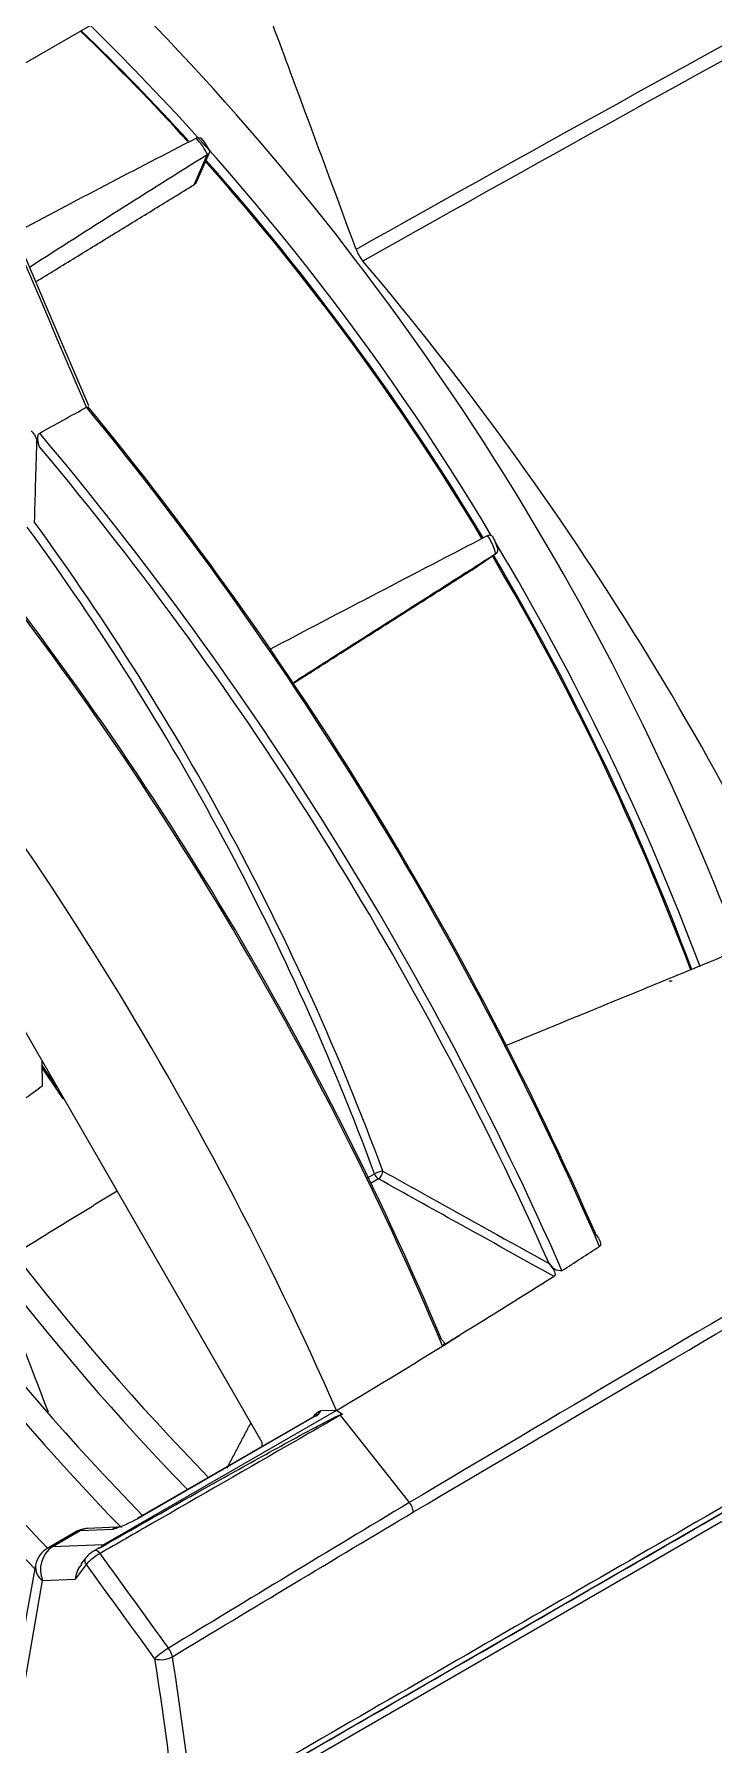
# Model space of a CAD drawing. Extents: x 9.3 to 87, y 1.1 to 68.8.
# Drawn here: x 60.187 to 61.788, y 51.154 to 55.181 of the extents above; entities that cross this region are included whole.
import ezdxf

# ---------------------------------------------------------------- set-up
doc = ezdxf.new("R2010")
doc.units = 0
doc.header["$MEASUREMENT"] = 0
doc.linetypes.add('SLD-Solid', pattern=[0])
doc.layers.add('OBJECT', color=7, linetype='CONTINUOUS')

msp = doc.modelspace()

# ---------------------------------------------------------------- linework, layer by layer
at = {"layer": 'OBJECT', "linetype": 'SLD-Solid', "lineweight": 15}
for p, q in [((60.4053, 55.2518), (60.0093, 55.0231)), ((60.5687, 54.8333), (60.5993, 54.9031)), ((60.5633, 54.8271), (60.594, 54.8973)), ((61.218, 53.9202), (61.2728, 53.9578)), ((61.2184, 53.9204), (61.2733, 53.9581)), ((59.9897, 53.1367), (60.7232, 51.8662)), ((60.2046, 52.7645), (60.2055, 52.7042)), ((60.2408, 52.7017), (60.2047, 52.7544)), ((60.2408, 52.7017), (60.2047, 52.7544)), ((60.2369, 52.7014), (60.2398, 52.7031)), ((60.9723, 52.4885), (60.9886, 52.498)), ((60.9978, 52.4862), (60.9788, 52.4753)), ((60.8987, 51.941), (60.35, 51.6243)), ((60.8465, 51.927), (60.4294, 51.6862)), ((60.849, 51.9277), (60.4319, 51.6869)), ((60.8987, 51.941), (60.8621, 51.9397)), ((60.9078, 51.9295), (61.0322, 51.7723)), ((60.7232, 51.8662), (60.7232, 51.8558)), ((60.6766, 51.0276), (61.9627, 51.7701)), ((61.9679, 51.792), (60.6818, 51.0495)), ((61.0322, 51.7723), (61.0552, 51.7432)), ((61.0564, 51.7416), (61.0552, 51.7432)), ((61.0564, 51.7416), (61.0704, 51.7241)), ((60.2849, 51.6551), (60.2189, 51.617)), ((60.229, 51.6198), (60.295, 51.6579)), ((60.295, 51.6579), (60.372, 51.6615)), ((60.3811, 51.6663), (60.3121, 51.6631)), ((60.35, 51.6243), (60.229, 51.6198)), ((60.3396, 51.6171), (60.3284, 51.6107)), ((60.309, 51.5779), (60.2833, 51.5434)), ((60.3076, 51.593), (60.2969, 51.5787)), ((60.2064, 51.5406), (60.2833, 51.5434))]:
    msp.add_line(p, q, dxfattribs=at)
at = {"layer": 'OBJECT', "linetype": 'SLD-Solid', "lineweight": 15, "flags": 128}
for points in [[(60.3152, 54.3063), (60.2516, 54.4548), (59.9654, 55.126)], [(60.5982, 54.9107), (60.5889, 54.9265), (60.5854, 54.9302)], [(61.2777, 53.9736), (61.2713, 53.9915), (61.269, 53.995)], [(60.3121, 51.6631), (60.3035, 51.6616), (60.295, 51.6579)], [(60.342, 51.6043), (60.3401, 51.6066), (60.338, 51.6085), (60.3358, 51.61), (60.3337, 51.6109), (60.3316, 51.6113), (60.3297, 51.6112), (60.3283, 51.6106)], [(60.19, 51.5766), (60.1676, 51.4556), (60.1317, 51.2207), (60.1047, 50.9795), (60.0864, 50.7323), (60.077, 50.4794), (60.0764, 50.2213), (60.0847, 49.9583), (60.1018, 49.6909), (60.1277, 49.4196), (60.1624, 49.1446), (60.1896, 48.9638)], [(60.2064, 48.9488), (60.1618, 49.2599), (60.1282, 49.5666), (60.1058, 49.8683), (60.0946, 50.1643), (60.0946, 50.4542), (60.1058, 50.7374), (60.1282, 51.0132), (60.1618, 51.2811), (60.2064, 51.5406)]]:
    msp.add_lwpolyline(points, dxfattribs=at)
at = {"layer": 'OBJECT', "linetype": 'SLD-Solid', "lineweight": 15}
for centre, radius, start, end in [((114.1504, -40.0993), 108.6873, 117.71287, 119.309425), ((116.5363, -44.1016), 113.3134, 117.839148, 119.370477), ((55.8035, 50.7143), 6.4741, 21.73247, 44.57015), ((56.6307, 51.3693), 5.2934, 42.2583, 46.1796), ((56.6576, 51.386), 5.2647, 42.3154, 46.2591), ((56.1847, 50.9772), 5.9111, 30.77038, 45.62049), ((72.7602, 31.1465), 26.7321, 117.13671, 118.16678), ((60.5735, 54.9238), 0.0137, 28.1516, 111.3071), ((79.3272, 24.8586), 35.4014, 121.94909, 122.7501), ((56.0895, 50.8999), 6.0098, 30.98745, 41.50445), ((56.1154, 50.915), 5.983, 30.98952, 41.57241), ((55.2773, 49.8313), 7.4499, 23.10533, 40.27441), ((53.8389, 48.9875), 8.3746, 23.5028, 39.40302), ((53.8368, 48.9867), 8.3802, 23.68601, 39.39222), ((60.1552, 54.2171), 0.0388, 16.3829, 50.9136), ((53.9262, 48.9571), 8.2029, 23.82373, 40.11201), ((64.8608, 55.9503), 5.9614, 197.11317, 224.34586), ((53.931, 48.9612), 8.1758, 24.00106, 39.94322), ((64.8936, 55.9692), 6.0538, 197.36739, 224.12222), ((64.7053, 55.8605), 5.9614, 197.11317, 224.34586), ((53.7329, 48.9725), 8.0457, 22.82148, 39.55126), ((64.7381, 55.8795), 6.0538, 197.36746, 224.11896), ((53.734, 48.9736), 8.0481, 22.90641, 39.36435), ((55.0943, 50.3116), 6.2868, 20.3507, 36.15515), ((55.0908, 50.3096), 6.3113, 20.35072, 36.15515), ((64.5206, 55.7533), 5.9683, 197.1228, 223.87503), ((186.043, -185.7567), 270.2882, 117.496171, 117.619336), ((61.2596, 53.992), 0.00983, 17.8408, 117.7463), ((61.2672, 53.9687), 0.0122, 302.8892, 24.9191), ((55.9264, 50.787), 6.2304, 20.66886, 30.87257), ((64.5498, 55.7705), 6.0567, 197.3714, 223.92705), ((53.2533, 48.5773), 8.3527, 23.74764, 39.94512), ((56.0134, 50.8356), 6.1081, 20.53226, 30.68939), ((56.039, 50.8504), 6.0817, 20.4861, 30.69486), ((61.0149, 52.4519), 0.053, 97.2875, 119.696), ((61.0105, 52.5057), 0.0233, 199.384, 236.6281), ((60.9839, 52.5062), 0.0243, 304.7404, 355.9274), ((61.4279, 52.3024), 0.0321, 209.5764, 273.9937), ((-132.315, -21.866), 206.1956, 20.972807, 21.074383), ((60.8729, 51.9065), 0.0349, 107.9521, 147.7451), ((60.8336, 51.9528), 0.0289, 296.576, 314.0867), ((60.8491, 51.9224), 0.00532, 91.2442, 119.7263), ((60.8389, 51.952), 0.0263, 292.6735, 332.0191), ((61.0322, 51.693), 0.0492, 10.7567, 39.1805), ((60.27, 51.9846), 0.3389, 287.5127, 298.5364), ((60.432, 51.6816), 0.00532, 91.2442, 119.7263), ((60.3149, 51.6032), 0.06, 92.6329, 119.9973), ((60.2955, 51.6365), 0.0215, 91.3867, 119.5925), ((60.2489, 51.5651), 0.06, 119.9973, 168.8712), ((60.2679, 51.5659), 0.0665, 125.8757, 202.4129), ((60.2295, 51.5984), 0.0215, 91.3867, 119.5925), ((60.3483, 51.5637), 0.05, 124.6366, 144.2463), ((60.4097, 51.4857), 0.1366, 119.733, 137.5104), ((60.3482, 51.5721), 0.0433, 117.315, 130.8591), ((60.3669, 51.5949), 0.0339, 119.8977, 135.8173), ((60.2282, 51.5723), 0.0385, 173.4985, 235.5176), ((60.3435, 51.5384), 0.0604, 139.0245, 175.274), ((60.3177, 51.5864), 0.0121, 146.6037, 223.9809), ((60.5853, 51.24), 0.1634, 120.1308, 134.742), ((60.4851, 51.4108), 0.0567, 254.8578, 298.6845), ((60.4643, 51.3518), 0.0489, 10.9008, 37.1294), ((51.1363, 49.8965), 9.4897, 6.68063, 8.87811)]:
    msp.add_arc(centre, radius, start, end, dxfattribs=at)
msp.add_ellipse((60.3615, 51.6053), major_axis=(0.0348, 0.0592), ratio=0.454263, start_param=0.282842, end_param=0.672631, dxfattribs=at)
for points, knots in [([(60.9452, 54.6748), (60.9023, 54.7905), (60.8595, 54.9062), (60.8165, 55.0219), (60.7616, 55.1698), (60.7067, 55.3176), (60.6517, 55.4654)], [0.00042223, 0.00042223, 0.00042223, 0.00042223, 0.00998302, 0.00998302, 0.00998302, 0.02220394, 0.02220394, 0.02220394, 0.02220394]), ([(60.595, 54.8979), (60.5914, 54.9049), (60.5842, 54.9192), (60.5738, 54.9307), (60.5685, 54.9366)], [0, 0, 0, 0, 0.488035, 1, 1, 1, 1]), ([(60.5986, 54.9109), (60.5988, 54.9106), (60.6001, 54.9092), (60.6003, 54.906), (60.5991, 54.9017), (60.5963, 54.8992), (60.595, 54.8979)], [0, 0, 0, 0, 0.077544, 0.396309, 0.697824, 1, 1, 1, 1]), ([(60.5685, 54.8334), (60.5678, 54.8319), (60.5666, 54.8294), (60.5642, 54.8278), (60.5633, 54.8271)], [0, 0, 0, 0, 0.589648, 1, 1, 1, 1]), ([(60.9452, 54.6748), (60.947, 54.6698), (60.9493, 54.665), (60.9547, 54.6557), (60.9578, 54.6513), (60.9612, 54.6472)], [0, 0, 0, 0, 0.5, 0.5, 1, 1, 1, 1]), ([(60.1925, 54.2281), (60.1924, 54.2254), (60.1923, 54.2227), (60.1922, 54.2199), (60.1912, 54.1867), (60.1902, 54.1535), (60.1893, 54.1203), (60.1884, 54.0913), (60.1875, 54.0622), (60.1867, 54.0331)], [0.000512439, 0.000512439, 0.000512439, 0.000512439, 0.000762, 0.000762, 0.000762, 0.00381, 0.00381, 0.00381, 0.006477185, 0.006477185, 0.006477185, 0.006477185]), ([(60.1993, 54.2103), (60.1972, 54.2156), (60.1958, 54.2212), (60.1951, 54.2299), (60.1952, 54.2328), (60.1963, 54.2383), (60.1976, 54.2409), (60.1997, 54.2421)], [0, 0, 0, 0, 0.5, 0.5, 0.75, 0.75, 1, 1, 1, 1]), ([(61.2738, 53.9584), (61.2719, 53.9655), (61.2678, 53.9799), (61.2594, 53.9937), (61.255, 54.0007)], [0, 0, 0, 0, 0.488037, 1, 1, 1, 1]), ([(60.7928, 53.6525), (60.8299, 53.6761), (60.9429, 53.7481), (61.1016, 53.8489), (61.2242, 53.9269), (61.2728, 53.9578)], [0, 0, 0, 0, 0.227657, 0.693855, 1, 1, 1, 1]), ([(63.6881, 53.2541), (63.5066, 53.1473), (62.9808, 52.8379), (62.1053, 52.3378), (61.4153, 51.9287), (61.0704, 51.7241)], [0, 0, 0, 0, 0.208558, 0.604275, 1, 1, 1, 1]), ([(61.0805, 51.7022), (61.4262, 51.9058), (62.1175, 52.313), (62.9896, 52.8096), (63.5114, 53.1126), (63.6881, 53.2152)], [0, 0, 0, 0, 0.398052, 0.796142, 1, 1, 1, 1]), ([(61.6823, 52.9512), (61.6842, 52.9521), (61.6866, 52.9532), (61.689, 52.9528), (61.6894, 52.9527)], [0, 0, 0, 0, 0.819856, 1, 1, 1, 1]), ([(61.4115, 52.2562), (61.3357, 52.2983), (61.2599, 52.3405), (61.184, 52.3827), (61.1219, 52.4172), (61.0599, 52.4517), (60.9978, 52.4862)], [0, 0, 0, 0, 0.00789064, 0.00789064, 0.00789064, 0.01435076, 0.01435076, 0.01435076, 0.01435076]), ([(61.0081, 52.5045), (61.0155, 52.5004), (61.0228, 52.4963), (61.0301, 52.4923), (61.0594, 52.476), (61.0887, 52.4597), (61.118, 52.4434), (61.212, 52.3912), (61.306, 52.3389), (61.4, 52.2866)], [0, 0, 0, 0, 0.000762, 0.000762, 0.000762, 0.00381, 0.00381, 0.00381, 0.01359231, 0.01359231, 0.01359231, 0.01359231]), ([(61.5111, 52.3533), (61.5145, 52.3491), (61.5174, 52.3447), (61.5204, 52.3377), (61.5211, 52.3353), (61.5213, 52.3307), (61.5207, 52.3284), (61.5188, 52.3272)], [0, 0, 0, 0, 0.5, 0.5, 0.75, 0.75, 1, 1, 1, 1]), ([(61.4, 52.2866), (61.4043, 52.2818), (61.4079, 52.2769), (61.4119, 52.2689), (61.4131, 52.2661), (61.4138, 52.2619), (61.4138, 52.2606), (61.4133, 52.258), (61.4126, 52.2569), (61.4115, 52.2562)], [0, 0, 0, 0, 0.5, 0.5, 0.75, 0.75, 0.875, 0.875, 1, 1, 1, 1]), ([(61.1475, 52.1061), (61.1501, 52.1043), (61.1518, 52.1021), (61.1526, 52.0974), (61.1516, 52.0949), (61.1488, 52.0932)], [0, 0, 0, 0, 0.5, 0.5, 1, 1, 1, 1]), ([(60.9078, 51.9295), (60.9008, 51.9255), (60.8937, 51.9215), (60.8867, 51.9174), (60.8586, 51.9013), (60.8305, 51.8851), (60.8024, 51.869), (60.69, 51.8043), (60.5777, 51.7397), (60.4653, 51.6752), (60.4242, 51.6515), (60.3831, 51.6279), (60.342, 51.6043)], [0, 0, 0, 0, 0.000762, 0.000762, 0.000762, 0.00381, 0.00381, 0.00381, 0.016002, 0.016002, 0.016002, 0.02046462, 0.02046462, 0.02046462, 0.02046462]), ([(60.3426, 51.6185), (60.4367, 51.672), (60.531, 51.7254), (60.6729, 51.8047), (60.7202, 51.8311), (60.7916, 51.8703), (60.8154, 51.8833), (60.8513, 51.9025), (60.8633, 51.9089), (60.8815, 51.9183), (60.8875, 51.9214), (60.8967, 51.9259), (60.8998, 51.9274), (60.9045, 51.9296), (60.9061, 51.9303), (60.9085, 51.9312), (60.9093, 51.9316), (60.9105, 51.932), (60.9109, 51.9321), (60.9116, 51.9323), (60.9118, 51.9324), (60.9122, 51.9324), (60.9125, 51.9325), (60.9127, 51.9324)], [0, 0, 0, 0, 0.5, 0.5, 0.75, 0.75, 0.875, 0.875, 0.9375, 0.9375, 0.96875, 0.96875, 0.984375, 0.984375, 0.992188, 0.992188, 0.996094, 0.996094, 0.998047, 0.998047, 0.999023, 0.999023, 1, 1, 1, 1]), ([(61.0704, 51.7241), (60.9758, 51.6672), (60.8812, 51.6102), (60.6922, 51.496), (60.5977, 51.4388), (60.5032, 51.3813)], [0, 0, 0, 0, 0.5, 0.5, 1, 1, 1, 1]), ([(60.5123, 51.361), (60.6069, 51.4182), (60.7016, 51.4752), (60.8911, 51.5889), (60.9858, 51.6456), (61.0805, 51.7022)], [0, 0, 0, 0, 0.5, 0.5, 1, 1, 1, 1]), ([(60.372, 51.6615), (60.3721, 51.6615), (60.3757, 51.663), (60.3794, 51.6642), (60.3829, 51.6654)], [0, 0, 0, 0, 0.025908, 1, 1, 1, 1]), ([(60.5032, 51.3813), (60.4917, 51.3973), (60.4801, 51.4134), (60.4685, 51.4294), (60.4263, 51.4877), (60.3841, 51.546), (60.342, 51.6043)], [0, 0, 0, 0, 0.001524, 0.001524, 0.001524, 0.007067205, 0.007067205, 0.007067205, 0.007067205])]:
    msp.add_open_spline(points, degree=3, knots=knots, dxfattribs=at)
for points, degree in [([(60.3098, 54.3033), (60.1932, 54.5758), (60.0769, 54.8484), (59.9607, 55.1212)], 3), ([(60.5685, 54.9366), (60.5672, 54.936)], 1), ([(60.594, 54.8973), (60.595, 54.8979)], 1), ([(60.1903, 54.5985), (60.5633, 54.8271)], 1), ([(60.1997, 54.2421), (60.2364, 54.2625), (60.2731, 54.2829), (60.3098, 54.3033)], 3), ([(60.31, 54.3034), (60.3099, 54.3034), (60.3099, 54.3033), (60.3098, 54.3033)], 3), ([(60.31, 54.3034), (60.31, 54.3034), (60.31, 54.3034), (60.31, 54.3034)], 3), ([(60.1993, 54.2103), (60.197, 54.2162), (60.1947, 54.2221), (60.1925, 54.2281)], 3), ([(61.255, 54.0007), (61.2538, 54.0002)], 1), ([(61.2728, 53.9578), (61.2738, 53.9584)], 1), ([(60.7972, 53.6531), (61.218, 53.9202)], 1), ([(61.8504, 53.0265), (61.294, 52.7981)], 1), ([(60.2546, 52.675), (60.2048, 52.7491)], 1), ([(60.2055, 52.7042), (60.1772, 52.6838), (60.1489, 52.6635), (60.1206, 52.6433)], 3), ([(60.2546, 52.675), (60.2548, 52.6751), (60.2551, 52.6752), (60.2554, 52.6753)], 3), ([(60.2554, 52.6753), (60.2564, 52.6747)], 1), ([(60.3819, 52.4573), (60.1335, 52.3048)], 1), ([(61.4302, 52.2704), (61.4598, 52.2893), (61.4893, 52.3082), (61.5188, 52.3272)], 3), ([(61.4, 52.2866), (61.4, 52.2866), (61.4, 52.2867), (61.3999, 52.2867)], 3), ([(61.4115, 52.2562), (61.3382, 52.2101), (61.2643, 52.1643), (61.1902, 52.1187)], 3), ([(60.8987, 51.941), (60.9966, 51.999), (61.0934, 52.0583), (61.1893, 52.1182)], 3), ([(61.1893, 52.1182), (61.1758, 52.1098), (61.1623, 52.1015), (61.1488, 52.0932)], 3), ([(61.1893, 52.1182), (61.1896, 52.1183), (61.1899, 52.1185), (61.1902, 52.1187)], 3), ([(60.8989, 51.9413), (60.9034, 51.9382), (60.908, 51.9352), (60.9127, 51.9324)], 3), ([(60.9127, 51.9324), (60.9111, 51.9314), (60.9094, 51.9305), (60.9078, 51.9295)], 3), ([(60.6409, 51.805), (60.6971, 51.9114)], 1), ([(60.5647, 50.9819), (61.0474, 51.2606), (61.5299, 51.5391), (62.0129, 51.818)], 3), ([(62.0189, 51.8353), (61.5359, 51.5565), (61.0534, 51.2779), (60.5707, 50.9993)], 3), ([(60.3396, 51.617), (60.3426, 51.6185)], 1), ([(60.309, 51.5779), (60.3628, 51.504), (60.4165, 51.43), (60.4703, 51.3561)], 3), ([(60.4703, 51.3561), (60.4891, 51.2354), (60.5054, 51.1156), (60.5193, 50.9968)], 3)]:
    msp.add_open_spline(points, degree=degree, dxfattribs=at)

doc.saveas('drawing.dxf')
